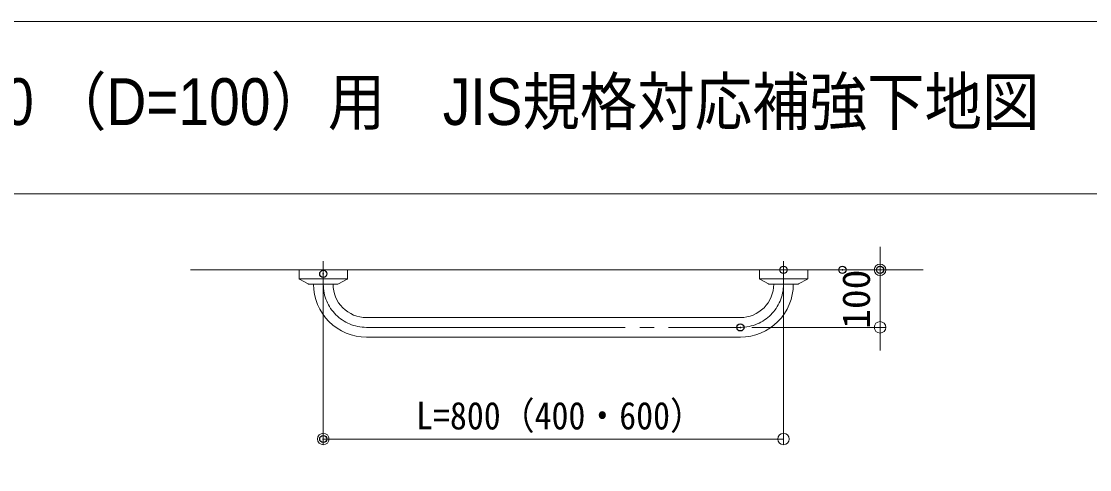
# Model space of a CAD drawing. Units: millimetres, scale not verified. Extents: x -798 to 806, y -553 to 555.
# Drawn here: x -223.7 to 147.7, y 398.9 to 554.8 of the extents above; entities that cross this region are included whole.
import ezdxf
from ezdxf.enums import TextEntityAlignment as Align

# ---------------------------------------------------------------- set-up
doc = ezdxf.new("R2010")
doc.units = ezdxf.units.MM
doc.header["$LTSCALE"] = 5
doc.header["$PDMODE"] = 32
doc.header["$PDSIZE"] = 2.5
doc.linetypes.add('LONG_CHAIN', pattern=[21, 18, -1, 1, -1])
doc.layers.add('0-0_08文字', color=1, linetype='Continuous')
doc.layers.add('0-B_DEFPOINTS', color=1, linetype='Continuous')
for name, color, linetype, lineweight in [('0-1_zumenwaku', 6, 'Continuous', 9), ('0-6_1', 7, 'Continuous', 9), ('0-9_6文字', 1, 'Continuous', 9), ('0-A_0', 5, 'Continuous', 9), ('0-C_CENTER', 5, 'LONG_CHAIN', 9), ('1-2_06仕上投影', 4, 'Continuous', 9)]:
    doc.layers.add(name, color=color, linetype=linetype, lineweight=lineweight)
doc.styles.add('ＭＳ ゴシック', font='')
doc.styles.add('ＭＳ Ｐゴシック', font='')
doc.styles.get('ＭＳ ゴシック').set_extended_font_data('MS Gothic')
doc.styles.get('ＭＳ Ｐゴシック').set_extended_font_data('MS PGothic')

# ---------------------------------------------------------------- blocks, each defined once
blk = doc.blocks.new('_ORIGIN')
at = {"layer": '0-A_0', "color": 1}
blk.add_line((0, 0), (-5, 0), dxfattribs=at)
blk.add_circle((0, 0), 2.5, dxfattribs=at)

msp = doc.modelspace()

# ---------------------------------------------------------------- linework, layer by layer
at = {"layer": '0-1_zumenwaku'}
msp.add_line((518.169, 494.841), (-797.831, 494.841), dxfattribs=at)
msp.add_lwpolyline([(-797.831, -553.159), (802.169, -553.159), (802.169, 554.841), (-797.831, 554.841)], close=True, dxfattribs=at)
at = {"layer": '0-6_1'}
msp.add_line((-164.937, 468.41), (89.781, 468.41), dxfattribs=at)
at = {"layer": '0-9_6文字'}
for p, q in [((74.828, 472.41), (74.828, 476.41)), ((65.754, 468.41), (76.828, 468.41)), ((74.828, 448.41), (74.828, 468.41)), ((41.27, 464.41), (41.27, 407.575)), ((-118.73, 463.01), (-118.73, 407.575)), ((30.27, 448.41), (76.828, 448.41)), ((74.828, 444.41), (74.828, 440.41)), ((37.27, 409.575), (-114.73, 409.575))]:
    msp.add_line(p, q, dxfattribs=at)
at = {"layer": '0-A_0', "color": 4}
for p, q in [((-127.13, 468.41), (-127.13, 465.368)), ((-110.33, 468.41), (-127.13, 468.41)), ((-110.33, 468.41), (-110.33, 465.368)), ((32.87, 468.41), (32.87, 465.368)), ((49.67, 468.41), (32.87, 468.41)), ((49.67, 468.41), (49.67, 465.368)), ((-127.09, 465.25), (-110.369, 465.25)), ((-127.025, 465.193), (-123.964, 463.523)), ((-110.434, 465.193), (-113.495, 463.523)), ((32.91, 465.25), (49.631, 465.25)), ((32.975, 465.193), (36.036, 463.523)), ((49.566, 465.193), (46.505, 463.523)), ((-123.677, 463.45), (-113.783, 463.45)), ((36.323, 463.45), (46.217, 463.45))]:
    msp.add_line(p, q, dxfattribs=at)
for centre, radius, start, end in [((-126.93, 465.368), 0.2, 180, 241.38954), ((-110.53, 465.368), 0.2, 298.61046, 0), ((33.07, 465.368), 0.2, 180, 241.38954), ((49.47, 465.368), 0.2, 298.61046, 0), ((-123.677, 464.05), 0.6, 241.38954, 270), ((-113.783, 464.05), 0.6, 270, 298.61046), ((36.323, 464.05), 0.6, 241.38954, 270), ((46.217, 464.05), 0.6, 270, 298.61046)]:
    msp.add_arc(centre, radius, start, end, dxfattribs=at)
at = {"layer": '0-B_DEFPOINTS'}
for p in [(-118.73, 467.01), (41.27, 468.41), (61.754, 468.41), (74.828, 468.41), (26.27, 448.41), (-118.73, 409.575)]:
    msp.add_point(p, dxfattribs=at)
at = {"layer": '0-C_CENTER'}
for p, q in [((-118.73, 463.45), (-118.73, 471.456)), ((41.27, 463.45), (41.27, 471.456)), ((-103.73, 448.41), (26.27, 448.41))]:
    msp.add_line(p, q, dxfattribs=at)
for centre, start, end in [((-103.73, 463.41), 180, 270), ((26.27, 463.41), 270, 0)]:
    msp.add_arc(centre, 15, start, end, dxfattribs=at)
at = {"layer": '1-2_06仕上投影'}
for p, q in [((26.27, 451.81), (-103.73, 451.81)), ((26.27, 445.01), (-103.73, 445.01))]:
    msp.add_line(p, q, dxfattribs=at)
for centre, radius, start, end in [((-103.73, 463.41), 18.4, 179.87544, 270), ((-103.73, 463.41), 11.6, 179.80243, 270), ((26.27, 463.41), 11.6, 270, 0.19757), ((26.27, 463.41), 18.4, 270, 0.12456)]:
    msp.add_arc(centre, radius, start, end, dxfattribs=at)

# ---------------------------------------------------------------- block references
at = {"layer": '0-9_6文字', "xscale": 0.8, "yscale": 0.8}
for p, rotation in [((74.828, 468.41), 270), ((74.828, 448.41), 90), ((-118.73, 409.575), 180)]:
    msp.add_blockref('_ORIGIN', p, dxfattribs=dict(at, rotation=rotation))
msp.add_blockref('_ORIGIN', (41.27, 409.575), dxfattribs=at)

# ---------------------------------------------------------------- texts
at = {"layer": '0-0_08文字', "style": 'ＭＳ Ｐゴシック', "width": 0.9}
msp.add_text('NS-T400・600・800 （D=100）用\u3000JIS規格対応補強下地図', height=16.27, dxfattribs=at).set_placement((-399.902, 513.914), align=Align.BOTTOM_LEFT)
at = {"layer": '0-9_6文字', "color": 2, "style": 'ＭＳ ゴシック', "width": 1.05}
msp.add_text('100', height=9.604, rotation=90, dxfattribs=at).set_placement((74.178, 447.91), align=Align.BOTTOM_LEFT)
at = {"layer": '0-9_6文字', "color": 2, "style": 'ＭＳ ゴシック', "width": 0.9}
msp.add_text('L=800（400・600）', height=9.604, dxfattribs=at).set_placement((-86.456, 410.025), align=Align.BOTTOM_LEFT)

doc.saveas('drawing.dxf')
